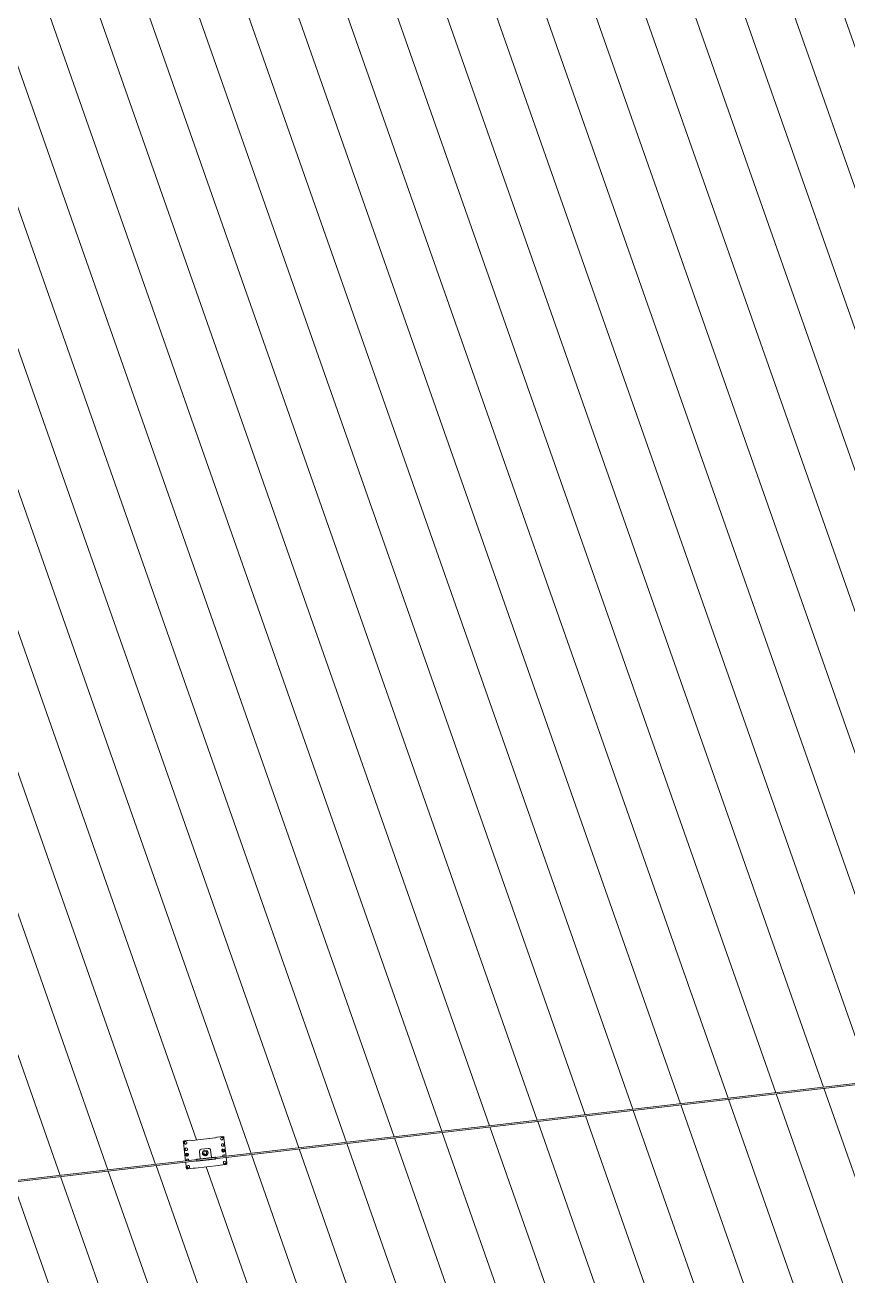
# Model space of a CAD drawing. Header units: millimetres. Extents: x -2479188 to -2300024, y 3874558 to 4053369.
# Drawn here: x -2374610 to -2368759, y 3972516 to 3981412 of the extents above; entities that cross this region are included whole.
import ezdxf

# ---------------------------------------------------------------- set-up
doc = ezdxf.new("R2010")
doc.units = ezdxf.units.MM
doc.layers.add('A-ROOF-PATT', color=132, linetype='Continuous', lineweight=5)
doc.layers.add('Q-SPCQ', color=91, linetype='Continuous', lineweight=5)

# ---------------------------------------------------------------- blocks, each defined once
blk = doc.blocks.new('Static Line_Sayfa_Metal Deck_Pan Mount - Up to 15 _ pitch - Max 2 Users-1848369-GA - Part A 6m')
at = {"layer": 'Q-SPCQ'}
for p, q in [((-2343541, 3976795.1), (-2379056, 3972687.5)), ((-2379055.1, 3972679.6), (-2343541, 3976787)), ((-2373422.4, 3973479.9), (-2373257.7, 3973498.9)), ((-2373259.3, 3973498.8), (-2373420.9, 3973480.1)), ((-2373246.8, 3973502.8), (-2373258.3, 3973499)), ((-2373256.8, 3973499.1), (-2373245.2, 3973502.9)), ((-2373197, 3973508.8), (-2373246.7, 3973503)), ((-2373246.6, 3973502.9), (-2373196.9, 3973508.6)), ((-2373206.9, 3973507.5), (-2373245.8, 3973503)), ((-2373244.3, 3973503), (-2373206.8, 3973507.4)), ((-2373196.9, 3973508.6), (-2373197, 3973508.8)), ((-2373195.8, 3973498.6), (-2373196.9, 3973508.6)), ((-2373196.3, 3973500.8), (-2373196.3, 3973500.9)), ((-2373180.5, 3973366.4), (-2373195.8, 3973498.6)), ((-2373435.4, 3973481.2), (-2373485, 3973475.4)), ((-2373485, 3973475.3), (-2373435.3, 3973481)), ((-2373483.8, 3973465.3), (-2373485, 3973475.3)), ((-2373468.6, 3973333.1), (-2373483.8, 3973465.3)), ((-2373476.9, 3973459.8), (-2373476.9, 3973459.7)), ((-2373436.1, 3973481), (-2373475.1, 3973476.4)), ((-2373475, 3973476.3), (-2373437.6, 3973480.7)), ((-2373471.7, 3973414.4), (-2373471.7, 3973414.3)), ((-2373459.9, 3973465.7), (-2373459.9, 3973465.8)), ((-2373454.7, 3973420.3), (-2373454.7, 3973420.4)), ((-2373436.6, 3973480.7), (-2373423.4, 3973479.8)), ((-2373435.3, 3973481), (-2373435.4, 3973481.2)), ((-2373421.9, 3973480.1), (-2373435.1, 3973481)), ((-2373307.2, 3973422.8), (-2373356.9, 3973417.1)), ((-2373307.2, 3973422.7), (-2373356.9, 3973416.9)), ((-2373291.3, 3973412.8), (-2373291.4, 3973412.9)), ((-2373290.6, 3973409.5), (-2373284.9, 3973360.4)), ((-2373218.7, 3973489.7), (-2373218.6, 3973489.6)), ((-2373213.4, 3973444.3), (-2373213.4, 3973444.2)), ((-2373201.1, 3973413.4), (-2373205.5, 3973410)), ((-2373205.5, 3973410), (-2373204.9, 3973404.4)), ((-2373201, 3973413.1), (-2373205.4, 3973409.7)), ((-2373205.4, 3973409.7), (-2373204.8, 3973404.1)), ((-2373201.7, 3973495.6), (-2373201.7, 3973495.6)), ((-2373195.9, 3973411.1), (-2373201, 3973413.4)), ((-2373201, 3973413.1), (-2373201, 3973413.4)), ((-2373195.8, 3973410.8), (-2373201, 3973413.1)), ((-2373196.4, 3973450.2), (-2373196.5, 3973450.2)), ((-2373195.2, 3973405.2), (-2373195.8, 3973410.8)), ((-2373463.3, 3973286.7), (-2373467.8, 3973326.2)), ((-2373463.8, 3973380.1), (-2373459.3, 3973383.5)), ((-2373463.1, 3973374.5), (-2373463.8, 3973380.1)), ((-2373459.2, 3973383.3), (-2373463.7, 3973379.8)), ((-2373463.7, 3973379.8), (-2373463.1, 3973374.2)), ((-2373463.1, 3973374.2), (-2373457.9, 3973372)), ((-2373462.6, 3973335), (-2373462.5, 3973335)), ((-2373462.5, 3973335), (-2373462.4, 3973334.6)), ((-2373459.2, 3973383.3), (-2373459.3, 3973383.5)), ((-2373459.3, 3973383.5), (-2373454.2, 3973381.2)), ((-2373454.1, 3973380.9), (-2373459.2, 3973383.3)), ((-2373457.9, 3973372), (-2373453.4, 3973375.4)), ((-2373453.4, 3973375.4), (-2373454.1, 3973380.9)), ((-2373445.6, 3973340.9), (-2373445.6, 3973341)), ((-2373388.7, 3973345.3), (-2373392.9, 3973343.8)), ((-2373391.7, 3973333.4), (-2373387.3, 3973332.9)), ((-2373386.4, 3973345.8), (-2373388.7, 3973345.3)), ((-2373385, 3973332.9), (-2373387.3, 3973332.9)), ((-2373260.5, 3973360.3), (-2373386.4, 3973345.8)), ((-2373385, 3973332.9), (-2373259, 3973347.4)), ((-2373364.4, 3973351.2), (-2373370, 3973400.3)), ((-2373347.3, 3973383.4), (-2373347.3, 3973383.3)), ((-2373339.6, 3973386), (-2373339.5, 3973385.6)), ((-2373337.5, 3973386.2), (-2373337.5, 3973386.1)), ((-2373319.2, 3973392.6), (-2373319.2, 3973392.6)), ((-2373317.3, 3973393.4), (-2373317.5, 3973393.8)), ((-2373309.8, 3973396.5), (-2373309.8, 3973396.6)), ((-2373260.5, 3973360.3), (-2373258.2, 3973360.3)), ((-2373259, 3973347.4), (-2373256.7, 3973348)), ((-2373253.8, 3973359.8), (-2373258.2, 3973360.3)), ((-2373256.7, 3973348), (-2373252.6, 3973349.5)), ((-2373204.8, 3973404.1), (-2373199.7, 3973401.9)), ((-2373204.3, 3973364.9), (-2373204.3, 3973364.8)), ((-2373204.3, 3973364.8), (-2373204.2, 3973364.5)), ((-2373199.7, 3973401.9), (-2373195.2, 3973405.2)), ((-2373187.3, 3973370.8), (-2373187.3, 3973370.9)), ((-2373182.1, 3973325.4), (-2373182.1, 3973325.5)), ((-2373175.2, 3973320), (-2373179.8, 3973359.6)), ((-2373174.1, 3973310.2), (-2373175.2, 3973320)), ((-2373462.2, 3973276.9), (-2373463.3, 3973286.7)), ((-2373462.8, 3973284.6), (-2373462.8, 3973284.5)), ((-2373453, 3973277.9), (-2373462.2, 3973276.9)), ((-2373457.3, 3973289.7), (-2373457.3, 3973289.6)), ((-2373414.8, 3973282.2), (-2373452.2, 3973277.9)), ((-2373440.3, 3973295.6), (-2373440.4, 3973295.6)), ((-2373400.5, 3973281.4), (-2373413.8, 3973282.3)), ((-2373234.9, 3973300.5), (-2373399.6, 3973281.4)), ((-2373222.4, 3973304.5), (-2373233.9, 3973300.6)), ((-2373184, 3973308.9), (-2373221.4, 3973304.6)), ((-2373199.1, 3973319.5), (-2373199.1, 3973319.5)), ((-2373174.1, 3973310.2), (-2373183.2, 3973309.1))]:
    blk.add_line(p, q, dxfattribs=at)
at = {"layer": 'Q-SPCQ', "flags": 128}
for points in [[(-2373476.9, 3973459.7), (-2373476.8, 3973459.4), (-2373476.6, 3973459.1), (-2373476.5, 3973458.7), (-2373476.3, 3973458.4), (-2373476.1, 3973458.1), (-2373475.9, 3973457.8), (-2373475.7, 3973457.5), (-2373475.5, 3973457.2), (-2373475.3, 3973456.9), (-2373475.1, 3973456.7), (-2373474.8, 3973456.4), (-2373474.6, 3973456.1), (-2373474.3, 3973455.9), (-2373474, 3973455.7), (-2373473.7, 3973455.5), (-2373473.4, 3973455.2), (-2373473.1, 3973455), (-2373472.8, 3973454.9), (-2373472.5, 3973454.7), (-2373472.2, 3973454.5), (-2373471.9, 3973454.4), (-2373471.5, 3973454.3), (-2373471.2, 3973454.1), (-2373470.8, 3973454), (-2373470.5, 3973454), (-2373470.1, 3973453.9), (-2373469.8, 3973453.8), (-2373469.4, 3973453.8), (-2373469.1, 3973453.7), (-2373468.7, 3973453.7), (-2373468.3, 3973453.7), (-2373468, 3973453.7), (-2373467.6, 3973453.7), (-2373467.4, 3973453.8)], [(-2373471.7, 3973414.3), (-2373471.6, 3973414), (-2373471.4, 3973413.7), (-2373471.3, 3973413.3), (-2373471.1, 3973413), (-2373470.9, 3973412.7), (-2373470.7, 3973412.4), (-2373470.5, 3973412.1), (-2373470.3, 3973411.8), (-2373470.1, 3973411.5), (-2373469.8, 3973411.3), (-2373469.6, 3973411), (-2373469.3, 3973410.8), (-2373469.1, 3973410.5), (-2373468.8, 3973410.3), (-2373468.5, 3973410.1), (-2373468.2, 3973409.9), (-2373467.9, 3973409.7), (-2373467.6, 3973409.5), (-2373467.3, 3973409.3), (-2373467, 3973409.2), (-2373466.6, 3973409), (-2373466.3, 3973408.9), (-2373466, 3973408.8), (-2373465.6, 3973408.7), (-2373465.3, 3973408.6), (-2373464.9, 3973408.5), (-2373464.6, 3973408.4), (-2373464.2, 3973408.4), (-2373463.8, 3973408.4), (-2373463.5, 3973408.3), (-2373463.1, 3973408.3), (-2373462.8, 3973408.3), (-2373462.4, 3973408.4), (-2373462.2, 3973408.4)], [(-2373467.4, 3973453.8), (-2373467, 3973453.8), (-2373466.7, 3973453.9), (-2373466.3, 3973454), (-2373466, 3973454.1), (-2373465.6, 3973454.2), (-2373465.3, 3973454.3), (-2373465, 3973454.4), (-2373464.6, 3973454.5), (-2373464.3, 3973454.7), (-2373464, 3973454.9), (-2373463.7, 3973455.1), (-2373463.4, 3973455.3), (-2373463.1, 3973455.5), (-2373462.8, 3973455.7), (-2373462.5, 3973455.9), (-2373462.2, 3973456.2), (-2373462, 3973456.4), (-2373461.7, 3973456.7), (-2373461.5, 3973456.9), (-2373461.3, 3973457.2), (-2373461.1, 3973457.5), (-2373460.9, 3973457.8), (-2373460.7, 3973458.1), (-2373460.5, 3973458.4), (-2373460.3, 3973458.7), (-2373460.2, 3973459.1), (-2373460, 3973459.4), (-2373459.9, 3973459.7), (-2373459.8, 3973460.1), (-2373459.7, 3973460.4), (-2373459.6, 3973460.8), (-2373459.6, 3973461.1), (-2373459.5, 3973461.5), (-2373459.5, 3973461.8), (-2373459.4, 3973462.2), (-2373459.4, 3973462.6), (-2373459.4, 3973462.9), (-2373459.4, 3973463.3), (-2373459.5, 3973463.6), (-2373459.5, 3973464), (-2373459.6, 3973464.4), (-2373459.6, 3973464.7), (-2373459.7, 3973465.1), (-2373459.8, 3973465.4), (-2373459.9, 3973465.7)], [(-2373462.2, 3973408.4), (-2373461.8, 3973408.4), (-2373461.4, 3973408.5), (-2373461.1, 3973408.6), (-2373460.7, 3973408.7), (-2373460.4, 3973408.8), (-2373460.1, 3973408.9), (-2373459.7, 3973409), (-2373459.4, 3973409.2), (-2373459.1, 3973409.3), (-2373458.8, 3973409.5), (-2373458.5, 3973409.7), (-2373458.1, 3973409.9), (-2373457.9, 3973410.1), (-2373457.6, 3973410.3), (-2373457.3, 3973410.5), (-2373457, 3973410.8), (-2373456.8, 3973411), (-2373456.5, 3973411.3), (-2373456.3, 3973411.6), (-2373456.1, 3973411.8), (-2373455.8, 3973412.1), (-2373455.6, 3973412.4), (-2373455.5, 3973412.7), (-2373455.3, 3973413), (-2373455.1, 3973413.4), (-2373455, 3973413.7), (-2373454.8, 3973414), (-2373454.7, 3973414.4), (-2373454.6, 3973414.7), (-2373454.5, 3973415), (-2373454.4, 3973415.4), (-2373454.3, 3973415.8), (-2373454.3, 3973416.1), (-2373454.2, 3973416.5), (-2373454.2, 3973416.8), (-2373454.2, 3973417.2), (-2373454.2, 3973417.5), (-2373454.2, 3973417.9), (-2373454.2, 3973418.3), (-2373454.3, 3973418.6), (-2373454.3, 3973419), (-2373454.4, 3973419.3), (-2373454.5, 3973419.7), (-2373454.6, 3973420), (-2373454.7, 3973420.3)], [(-2373218.6, 3973489.6), (-2373218.5, 3973489.3), (-2373218.4, 3973488.9), (-2373218.2, 3973488.6), (-2373218.1, 3973488.3), (-2373217.9, 3973488), (-2373217.7, 3973487.7), (-2373217.5, 3973487.4), (-2373217.3, 3973487.1), (-2373217, 3973486.8), (-2373216.8, 3973486.5), (-2373216.6, 3973486.3), (-2373216.3, 3973486), (-2373216, 3973485.8), (-2373215.8, 3973485.5), (-2373215.5, 3973485.3), (-2373215.2, 3973485.1), (-2373214.9, 3973484.9), (-2373214.6, 3973484.7), (-2373214.2, 3973484.6), (-2373213.9, 3973484.4), (-2373213.6, 3973484.3), (-2373213.3, 3973484.1), (-2373212.9, 3973484), (-2373212.6, 3973483.9), (-2373212.2, 3973483.8), (-2373211.9, 3973483.7), (-2373211.5, 3973483.7), (-2373211.2, 3973483.6), (-2373210.8, 3973483.6), (-2373210.4, 3973483.6), (-2373210.1, 3973483.6), (-2373209.7, 3973483.6), (-2373209.4, 3973483.6), (-2373209.1, 3973483.6)], [(-2373213.4, 3973444.2), (-2373213.3, 3973443.9), (-2373213.2, 3973443.5), (-2373213, 3973443.2), (-2373212.8, 3973442.9), (-2373212.7, 3973442.6), (-2373212.5, 3973442.3), (-2373212.3, 3973442), (-2373212, 3973441.7), (-2373211.8, 3973441.4), (-2373211.6, 3973441.1), (-2373211.3, 3973440.9), (-2373211.1, 3973440.6), (-2373210.8, 3973440.4), (-2373210.5, 3973440.2), (-2373210.2, 3973439.9), (-2373210, 3973439.7), (-2373209.7, 3973439.5), (-2373209.3, 3973439.4), (-2373209, 3973439.2), (-2373208.7, 3973439), (-2373208.4, 3973438.9), (-2373208, 3973438.8), (-2373207.7, 3973438.6), (-2373207.4, 3973438.5), (-2373207, 3973438.4), (-2373206.7, 3973438.4), (-2373206.3, 3973438.3), (-2373205.9, 3973438.3), (-2373205.6, 3973438.2), (-2373205.2, 3973438.2), (-2373204.9, 3973438.2), (-2373204.5, 3973438.2), (-2373204.1, 3973438.2), (-2373203.9, 3973438.3)], [(-2373209.1, 3973483.6), (-2373208.8, 3973483.7), (-2373208.4, 3973483.8), (-2373208.1, 3973483.8), (-2373207.7, 3973483.9), (-2373207.4, 3973484), (-2373207, 3973484.1), (-2373206.7, 3973484.3), (-2373206.4, 3973484.4), (-2373206, 3973484.6), (-2373205.7, 3973484.7), (-2373205.4, 3973484.9), (-2373205.1, 3973485.1), (-2373204.8, 3973485.3), (-2373204.5, 3973485.6), (-2373204.3, 3973485.8), (-2373204, 3973486), (-2373203.7, 3973486.3), (-2373203.5, 3973486.5), (-2373203.2, 3973486.8), (-2373203, 3973487.1), (-2373202.8, 3973487.4), (-2373202.6, 3973487.7), (-2373202.4, 3973488), (-2373202.2, 3973488.3), (-2373202.1, 3973488.6), (-2373201.9, 3973488.9), (-2373201.8, 3973489.3), (-2373201.7, 3973489.6), (-2373201.5, 3973490), (-2373201.4, 3973490.3), (-2373201.4, 3973490.6), (-2373201.3, 3973491), (-2373201.2, 3973491.4), (-2373201.2, 3973491.7), (-2373201.2, 3973492.1), (-2373201.2, 3973492.4), (-2373201.2, 3973492.8), (-2373201.2, 3973493.2), (-2373201.2, 3973493.5), (-2373201.2, 3973493.9), (-2373201.3, 3973494.2), (-2373201.4, 3973494.6), (-2373201.5, 3973494.9), (-2373201.6, 3973495.3), (-2373201.7, 3973495.6)], [(-2373203.9, 3973438.3), (-2373203.5, 3973438.3), (-2373203.2, 3973438.4), (-2373202.8, 3973438.4), (-2373202.5, 3973438.5), (-2373202.1, 3973438.6), (-2373201.8, 3973438.8), (-2373201.5, 3973438.9), (-2373201.1, 3973439), (-2373200.8, 3973439.2), (-2373200.5, 3973439.4), (-2373200.2, 3973439.6), (-2373199.9, 3973439.7), (-2373199.6, 3973440), (-2373199.3, 3973440.2), (-2373199, 3973440.4), (-2373198.8, 3973440.6), (-2373198.5, 3973440.9), (-2373198.3, 3973441.2), (-2373198, 3973441.4), (-2373197.8, 3973441.7), (-2373197.6, 3973442), (-2373197.4, 3973442.3), (-2373197.2, 3973442.6), (-2373197, 3973442.9), (-2373196.8, 3973443.2), (-2373196.7, 3973443.6), (-2373196.6, 3973443.9), (-2373196.4, 3973444.2), (-2373196.3, 3973444.6), (-2373196.2, 3973444.9), (-2373196.1, 3973445.3), (-2373196.1, 3973445.6), (-2373196, 3973446), (-2373196, 3973446.3), (-2373195.9, 3973446.7), (-2373195.9, 3973447.1), (-2373195.9, 3973447.4), (-2373195.9, 3973447.8), (-2373196, 3973448.1), (-2373196, 3973448.5), (-2373196.1, 3973448.8), (-2373196.2, 3973449.2), (-2373196.2, 3973449.5), (-2373196.3, 3973449.9), (-2373196.4, 3973450.2)], [(-2373445.2, 3973336.4), (-2373445.1, 3973336.7), (-2373445.1, 3973337.1), (-2373445.1, 3973337.5), (-2373445.1, 3973337.8), (-2373445.1, 3973338.2), (-2373445.1, 3973338.5), (-2373445.1, 3973338.9), (-2373445.1, 3973339.2), (-2373445.2, 3973339.6), (-2373445.3, 3973340), (-2373445.4, 3973340.3), (-2373445.5, 3973340.6), (-2373445.6, 3973340.9)], [(-2373339.5, 3973385.6), (-2373339.3, 3973385.2), (-2373339.2, 3973384.7), (-2373339, 3973384.3), (-2373338.7, 3973383.9), (-2373338.5, 3973383.5), (-2373338.3, 3973383.1), (-2373338, 3973382.7), (-2373337.7, 3973382.3), (-2373337.4, 3973382), (-2373337.1, 3973381.6), (-2373336.8, 3973381.3), (-2373336.4, 3973380.9), (-2373336.1, 3973380.6), (-2373335.7, 3973380.3), (-2373335.4, 3973380), (-2373335, 3973379.8), (-2373334.6, 3973379.5), (-2373334.2, 3973379.3), (-2373333.8, 3973379.1), (-2373333.3, 3973378.9), (-2373332.9, 3973378.7), (-2373332.5, 3973378.5), (-2373332, 3973378.3), (-2373331.6, 3973378.2), (-2373331.1, 3973378.1), (-2373330.7, 3973378), (-2373330.2, 3973377.9), (-2373329.7, 3973377.8), (-2373329.3, 3973377.8), (-2373328.8, 3973377.8), (-2373328.3, 3973377.8), (-2373327.9, 3973377.8), (-2373327.4, 3973377.8), (-2373327.1, 3973377.8)], [(-2373337.5, 3973386.1), (-2373337.4, 3973385.8), (-2373337.2, 3973385.4), (-2373337.1, 3973385.1), (-2373336.9, 3973384.7), (-2373336.7, 3973384.4), (-2373336.5, 3973384), (-2373336.3, 3973383.7), (-2373336, 3973383.4), (-2373335.8, 3973383.1), (-2373335.5, 3973382.8), (-2373335.3, 3973382.5), (-2373335, 3973382.3), (-2373334.7, 3973382), (-2373334.4, 3973381.8), (-2373334.1, 3973381.5), (-2373333.8, 3973381.3), (-2373333.4, 3973381.1), (-2373333.1, 3973380.9), (-2373332.8, 3973380.7), (-2373332.4, 3973380.5), (-2373332.1, 3973380.4), (-2373331.7, 3973380.2), (-2373331.3, 3973380.1), (-2373331, 3973380), (-2373330.6, 3973379.9), (-2373330.2, 3973379.8), (-2373329.8, 3973379.8), (-2373329.4, 3973379.7), (-2373329.1, 3973379.7), (-2373328.7, 3973379.7), (-2373328.3, 3973379.6), (-2373327.9, 3973379.7), (-2373327.5, 3973379.7), (-2373327.2, 3973379.7)], [(-2373327.2, 3973379.7), (-2373326.9, 3973379.8), (-2373326.5, 3973379.8), (-2373326.1, 3973379.9), (-2373325.7, 3973380), (-2373325.4, 3973380.1), (-2373325, 3973380.3), (-2373324.6, 3973380.4), (-2373324.3, 3973380.5), (-2373323.9, 3973380.7), (-2373323.6, 3973380.9), (-2373323.3, 3973381.1), (-2373322.9, 3973381.3), (-2373322.6, 3973381.5), (-2373322.3, 3973381.8), (-2373322, 3973382), (-2373321.7, 3973382.3), (-2373321.4, 3973382.5), (-2373321.2, 3973382.8), (-2373320.9, 3973383.1), (-2373320.7, 3973383.4), (-2373320.4, 3973383.7), (-2373320.2, 3973384.1), (-2373320, 3973384.4), (-2373319.8, 3973384.7), (-2373319.7, 3973385.1), (-2373319.5, 3973385.4), (-2373319.3, 3973385.8), (-2373319.2, 3973386.1), (-2373319.1, 3973386.5), (-2373319, 3973386.9), (-2373318.9, 3973387.3), (-2373318.8, 3973387.6), (-2373318.7, 3973388), (-2373318.7, 3973388.4), (-2373318.7, 3973388.8), (-2373318.7, 3973389.2), (-2373318.7, 3973389.6), (-2373318.7, 3973390), (-2373318.7, 3973390.4), (-2373318.8, 3973390.7), (-2373318.8, 3973391.1), (-2373318.9, 3973391.5), (-2373319, 3973391.9), (-2373319.1, 3973392.3), (-2373319.2, 3973392.6)], [(-2373327.1, 3973377.8), (-2373326.6, 3973377.9), (-2373326.1, 3973378), (-2373325.7, 3973378.1), (-2373325.2, 3973378.2), (-2373324.8, 3973378.3), (-2373324.3, 3973378.5), (-2373323.9, 3973378.7), (-2373323.5, 3973378.9), (-2373323, 3973379.1), (-2373322.6, 3973379.3), (-2373322.2, 3973379.5), (-2373321.8, 3973379.8), (-2373321.5, 3973380.1), (-2373321.1, 3973380.3), (-2373320.7, 3973380.6), (-2373320.4, 3973381), (-2373320, 3973381.3), (-2373319.7, 3973381.6), (-2373319.4, 3973382), (-2373319.1, 3973382.4), (-2373318.8, 3973382.7), (-2373318.6, 3973383.1), (-2373318.3, 3973383.5), (-2373318.1, 3973383.9), (-2373317.9, 3973384.3), (-2373317.7, 3973384.8), (-2373317.5, 3973385.2), (-2373317.3, 3973385.6), (-2373317.2, 3973386.1), (-2373317, 3973386.5), (-2373316.9, 3973387), (-2373316.8, 3973387.5), (-2373316.8, 3973387.9), (-2373316.7, 3973388.4), (-2373316.7, 3973388.9), (-2373316.7, 3973389.3), (-2373316.7, 3973389.8), (-2373316.7, 3973390.3), (-2373316.7, 3973390.7), (-2373316.8, 3973391.2), (-2373316.9, 3973391.7), (-2373317, 3973392.1), (-2373317.1, 3973392.6), (-2373317.2, 3973393), (-2373317.3, 3973393.4)], [(-2373189.5, 3973313.5), (-2373189.2, 3973313.6), (-2373188.8, 3973313.6), (-2373188.5, 3973313.7), (-2373188.1, 3973313.8), (-2373187.8, 3973313.9), (-2373187.4, 3973314), (-2373187.1, 3973314.1), (-2373186.8, 3973314.3), (-2373186.5, 3973314.4), (-2373186.1, 3973314.6), (-2373185.8, 3973314.8), (-2373185.5, 3973315), (-2373185.2, 3973315.2), (-2373185, 3973315.4), (-2373184.7, 3973315.7), (-2373184.4, 3973315.9), (-2373184.2, 3973316.1), (-2373183.9, 3973316.4), (-2373183.7, 3973316.7), (-2373183.4, 3973317), (-2373183.2, 3973317.2), (-2373183, 3973317.5), (-2373182.8, 3973317.8), (-2373182.7, 3973318.2), (-2373182.5, 3973318.5), (-2373182.3, 3973318.8), (-2373182.2, 3973319.1), (-2373182.1, 3973319.5), (-2373182, 3973319.8), (-2373181.9, 3973320.2), (-2373181.8, 3973320.5), (-2373181.7, 3973320.9), (-2373181.7, 3973321.2), (-2373181.6, 3973321.6), (-2373181.6, 3973321.9), (-2373181.6, 3973322.3), (-2373181.6, 3973322.7), (-2373181.6, 3973323), (-2373181.6, 3973323.4), (-2373181.7, 3973323.7), (-2373181.7, 3973324.1), (-2373181.8, 3973324.4), (-2373181.9, 3973324.8), (-2373182, 3973325.1), (-2373182.1, 3973325.4)], [(-2373186.9, 3973366.2), (-2373186.9, 3973366.6), (-2373186.8, 3973367), (-2373186.8, 3973367.3), (-2373186.8, 3973367.7), (-2373186.8, 3973368), (-2373186.8, 3973368.4), (-2373186.8, 3973368.8), (-2373186.9, 3973369.1), (-2373186.9, 3973369.5), (-2373187, 3973369.8), (-2373187.1, 3973370.2), (-2373187.2, 3973370.5), (-2373187.3, 3973370.8)], [(-2373457.3, 3973289.6), (-2373457.2, 3973289.3), (-2373457.1, 3973288.9), (-2373456.9, 3973288.6), (-2373456.7, 3973288.3), (-2373456.6, 3973288), (-2373456.4, 3973287.7), (-2373456.2, 3973287.4), (-2373456, 3973287.1), (-2373455.7, 3973286.8), (-2373455.5, 3973286.5), (-2373455.2, 3973286.3), (-2373455, 3973286), (-2373454.7, 3973285.8), (-2373454.4, 3973285.5), (-2373454.2, 3973285.3), (-2373453.9, 3973285.1), (-2373453.6, 3973284.9), (-2373453.2, 3973284.7), (-2373452.9, 3973284.6), (-2373452.6, 3973284.4), (-2373452.3, 3973284.3), (-2373451.9, 3973284.1), (-2373451.6, 3973284), (-2373451.3, 3973283.9), (-2373450.9, 3973283.8), (-2373450.6, 3973283.7), (-2373450.2, 3973283.7), (-2373449.8, 3973283.6), (-2373449.5, 3973283.6), (-2373449.1, 3973283.6), (-2373448.8, 3973283.6), (-2373448.4, 3973283.6), (-2373448.1, 3973283.6), (-2373447.8, 3973283.6)], [(-2373447.8, 3973283.6), (-2373447.4, 3973283.7), (-2373447.1, 3973283.7), (-2373446.7, 3973283.8), (-2373446.4, 3973283.9), (-2373446.1, 3973284), (-2373445.7, 3973284.1), (-2373445.4, 3973284.3), (-2373445, 3973284.4), (-2373444.7, 3973284.6), (-2373444.4, 3973284.7), (-2373444.1, 3973284.9), (-2373443.8, 3973285.1), (-2373443.5, 3973285.3), (-2373443.2, 3973285.6), (-2373442.9, 3973285.8), (-2373442.7, 3973286), (-2373442.4, 3973286.3), (-2373442.2, 3973286.5), (-2373441.9, 3973286.8), (-2373441.7, 3973287.1), (-2373441.5, 3973287.4), (-2373441.3, 3973287.7), (-2373441.1, 3973288), (-2373440.9, 3973288.3), (-2373440.8, 3973288.6), (-2373440.6, 3973288.9), (-2373440.5, 3973289.3), (-2373440.3, 3973289.6), (-2373440.2, 3973289.9), (-2373440.1, 3973290.3), (-2373440, 3973290.6), (-2373440, 3973291), (-2373439.9, 3973291.4), (-2373439.9, 3973291.7), (-2373439.9, 3973292.1), (-2373439.8, 3973292.4), (-2373439.8, 3973292.8), (-2373439.9, 3973293.1)], [(-2373439.9, 3973293.2), (-2373439.9, 3973293.5), (-2373439.9, 3973293.9), (-2373440, 3973294.2), (-2373440.1, 3973294.6), (-2373440.1, 3973294.9), (-2373440.2, 3973295.3), (-2373440.3, 3973295.6)], [(-2373199.1, 3973319.5), (-2373198.9, 3973319.1), (-2373198.8, 3973318.8), (-2373198.6, 3973318.5), (-2373198.5, 3973318.1), (-2373198.3, 3973317.8), (-2373198.1, 3973317.5), (-2373197.9, 3973317.2), (-2373197.7, 3973316.9), (-2373197.5, 3973316.7), (-2373197.2, 3973316.4), (-2373197, 3973316.1), (-2373196.7, 3973315.9), (-2373196.5, 3973315.6), (-2373196.2, 3973315.4), (-2373195.9, 3973315.2), (-2373195.6, 3973315), (-2373195.3, 3973314.8), (-2373195, 3973314.6), (-2373194.7, 3973314.4), (-2373194.3, 3973314.3), (-2373194, 3973314.1), (-2373193.7, 3973314), (-2373193.3, 3973313.9), (-2373193, 3973313.8), (-2373192.6, 3973313.7), (-2373192.3, 3973313.6), (-2373191.9, 3973313.6), (-2373191.6, 3973313.5), (-2373191.2, 3973313.5), (-2373190.9, 3973313.5), (-2373190.5, 3973313.4), (-2373190.2, 3973313.5), (-2373189.8, 3973313.5), (-2373189.5, 3973313.5)]]:
    blk.add_lwpolyline(points, dxfattribs=at)
at = {"layer": 'Q-SPCQ'}
for centre, major_axis, ratio, start_param, end_param in [((-2373259.3, 3973498.9), (0.993, 0.114), 0.051038, 4.723987, 6.042624), ((-2373257.7, 3973499), (0.993, 0.114), 0.051038, 4.723987, 6.042624), ((-2373245.8, 3973502.9), (0.993, 0.114), 0.051038, 1.582394, 1.802167), ((-2373244.2, 3973503), (0.993, 0.114), 0.051038, 1.582394, 2.901031), ((-2373210.2, 3973492.6), (8.49, 2.98), 0.99863, 1.347635, 3.44203), ((-2373210.2, 3973492.6), (8.49, 2.98), 0.99863, 5.536425, 7.63082), ((-2373205.7, 3973497.5), (9.43, 3.32), 0.99863, 0.038638, 1.347635), ((-2373205.7, 3973497.4), (9.43, 3.32), 0.99863, 6.060024, 7.63082), ((-2373473.9, 3973466.5), (9.43, 3.32), 0.99863, 1.347635, 2.918431), ((-2373473.9, 3973466.4), (9.43, 3.32), 0.99863, 1.347635, 2.918431), ((-2373468.4, 3973462.8), (8.49, 2.98), 0.99863, 1.347635, 3.141593), ((-2373468.4, 3973462.8), (8.49, 2.98), 0.99863, 3.502719, 4.489228), ((-2373463.2, 3973417.4), (8.49, 2.98), 0.99863, 1.347635, 3.141593), ((-2373463.2, 3973417.4), (8.49, 2.98), 0.99863, 3.502719, 4.489228), ((-2373468.4, 3973462.8), (8.49, 2.98), 0.99863, 0.300437, 1.347635), ((-2373468.4, 3973462.8), (8.49, 2.98), 0.99863, 4.489228, 5.408181), ((-2373463.2, 3973417.4), (8.49, 2.98), 0.99863, 0.300437, 1.347635), ((-2373463.2, 3973417.4), (8.49, 2.98), 0.99863, 4.489228, 5.408181), ((-2373468.4, 3973462.8), (8.49, 2.98), 0.99863, 5.536425, 6.283185), ((-2373463.2, 3973417.4), (8.49, 2.98), 0.99863, 5.536425, 6.283185), ((-2373437.6, 3973480.6), (0.993, 0.114), 0.051038, 0.263757, 1.582394), ((-2373436.1, 3973480.9), (0.993, 0.114), 0.051038, 0.263758, 1.582394), ((-2373422.4, 3973479.9), (0.993, 0.114), 0.051038, 3.40535, 4.723987), ((-2373420.9, 3973480.2), (0.993, 0.114), 0.051038, 3.40535, 4.723987), ((-2373355.2, 3973402.2), (14.2, 5), 0.99863, 1.347635, 2.918431), ((-2373355.1, 3973402), (14.2, 5), 0.99863, 1.347635, 2.918431), ((-2373328.6, 3973390), (18.8, 6.6), 0.99863, 1.347635, 3.70383), ((-2373328.5, 3973389.9), (18.8, 6.6), 0.99863, 1.347635, 4.489228), ((-2373328.6, 3973390), (18.8, 6.6), 0.99863, 6.060024, 7.63082), ((-2373328.5, 3973389.9), (18.8, 6.6), 0.99863, 4.489228, 7.63082), ((-2373305.5, 3973407.9), (14.2, 5), 0.99863, 0.038638, 1.347635), ((-2373305.5, 3973407.8), (14.2, 5), 0.99863, 6.060024, 7.63082), ((-2373305.5, 3973407.9), (14.2, 5), 0.99863, 6.060024, 6.283185), ((-2373210.2, 3973492.6), (8.49, 2.98), 0.99863, 3.541054, 4.489228), ((-2373205, 3973447.3), (8.49, 2.98), 0.99863, 1.347635, 3.44203), ((-2373200.4, 3973407.6), (10.4, 3.6), 0.99863, 1.347635, 4.489228), ((-2373205, 3973447.3), (8.49, 2.98), 0.99863, 3.541054, 4.489228), ((-2373210.2, 3973492.6), (8.49, 2.98), 0.99863, 4.489228, 5.459951), ((-2373205, 3973447.3), (8.49, 2.98), 0.99863, 5.536425, 7.63082), ((-2373205, 3973447.3), (8.49, 2.98), 0.99863, 4.489228, 5.408181), ((-2373200.4, 3973407.6), (10.4, 3.6), 0.99863, 4.489228, 7.63082), ((-2373458.6, 3973377.7), (10.4, 3.6), 0.99863, 1.347635, 4.489228), ((-2373454.1, 3973338), (8.49, 2.98), 0.99863, 1.347635, 3.141593), ((-2373458.6, 3973377.7), (10.4, 3.6), 0.99863, 4.489228, 7.63082), ((-2373454.1, 3973338), (8.49, 2.98), 0.99863, 5.678391, 7.63082), ((-2373392.3, 3973338.6), (-0.6, 5.18), 0.011583, 0.002734, 0.472535), ((-2373392.3, 3973338.6), (-0.6, 5.18), 0.011583, 4.661325, 6.283185), ((-2373392.3, 3973338.6), (-0.6, 5.18), 0.011583, 3.141593, 4.661325), ((-2373392.3, 3973338.6), (-0.6, 5.18), 0.011583, 2.56693, 3.138859), ((-2373364.3, 3973351), (-0.46, 3.97), 0.011583, 1.519733, 2.56693), ((-2373328.5, 3973389.9), (11.1, 3.9), 0.99863, 1.347635, 4.489228), ((-2373328.5, 3973389.9), (11.1, 3.9), 0.99863, 4.489228, 7.63082), ((-2373284.9, 3973360.2), (-0.46, 3.97), 0.011583, 1.519733, 2.56693), ((-2373253.2, 3973354.7), (-0.6, 5.18), 0.011583, 4.661325, 6.280452), ((-2373253.2, 3973354.7), (-0.6, 5.18), 0.011583, 0, 0.472535), ((-2373253.2, 3973354.7), (-0.6, 5.18), 0.011583, 3.144326, 4.661325), ((-2373253.2, 3973354.7), (-0.6, 5.18), 0.011583, 2.56693, 3.141593), ((-2373195.8, 3973367.9), (8.49, 2.98), 0.99863, 1.347635, 3.141593), ((-2373190.6, 3973322.5), (8.49, 2.98), 0.99863, 1.347635, 3.141593), ((-2373195.8, 3973367.9), (8.49, 2.98), 0.99863, 0.300437, 1.347635), ((-2373190.6, 3973322.5), (8.49, 2.98), 0.99863, 0.300437, 1.347635), ((-2373195.8, 3973367.9), (8.49, 2.98), 0.99863, 5.675452, 6.283185), ((-2373185.1, 3973318.9), (9.43, 3.32), 0.99863, 4.489228, 6.060024), ((-2373190.6, 3973322.5), (8.49, 2.98), 0.99863, 5.536425, 6.283185), ((-2373185.2, 3973319), (9.43, 3.32), 0.99863, 4.751027, 6.060024), ((-2373453.3, 3973287.8), (9.43, 3.32), 0.99863, 2.918431, 4.489228), ((-2373448.9, 3973292.6), (8.49, 2.98), 0.99863, 1.347635, 3.44203), ((-2373453.4, 3973287.9), (9.43, 3.32), 0.99863, 3.965629, 4.227428), ((-2373448.9, 3973292.6), (8.49, 2.98), 0.99863, 3.502719, 4.489228), ((-2373448.9, 3973292.6), (8.49, 2.98), 0.99863, 5.536425, 7.63082), ((-2373448.9, 3973292.6), (8.49, 2.98), 0.99863, 4.489228, 5.459951), ((-2373414.8, 3973282.2), (0.993, 0.114), 0.051038, 0.263758, 1.582394), ((-2373399.6, 3973281.5), (0.993, 0.114), 0.051038, 3.40535, 4.723987), ((-2373234.9, 3973300.5), (0.993, 0.114), 0.051038, 4.723987, 6.042624), ((-2373221.4, 3973304.6), (0.993, 0.114), 0.051038, 1.582394, 2.901031), ((-2373190.6, 3973322.5), (8.49, 2.98), 0.99863, 3.502719, 4.489228), ((-2373190.6, 3973322.5), (8.49, 2.98), 0.99863, 4.489228, 5.408181)]:
    blk.add_ellipse(centre, major_axis=major_axis, ratio=ratio, start_param=start_param, end_param=end_param, dxfattribs=at)
for points in [[(-2373204.9, 3973404.3), (-2373205, 3973405.3), (-2373205.2, 3973407.1), (-2373205.4, 3973409), (-2373205.5, 3973409.9)], [(-2373201, 3973413.4), (-2373200.2, 3973413), (-2373198.5, 3973412.2), (-2373196.8, 3973411.4), (-2373195.9, 3973411)], [(-2373463.8, 3973380), (-2373463.7, 3973379.1), (-2373463.4, 3973377.2), (-2373463.2, 3973375.4), (-2373463.1, 3973374.5)], [(-2373454.2, 3973381.2), (-2373455, 3973381.5), (-2373456.7, 3973382.3), (-2373458.4, 3973383.1), (-2373459.3, 3973383.5)]]:
    blk.add_open_spline(points, degree=3, dxfattribs=at)

msp = doc.modelspace()

# ---------------------------------------------------------------- hatches: boundary and pattern name
at = {"layer": 'A-ROOF-PATT'}
h = msp.add_hatch(dxfattribs=at)
h.set_pattern_fill('FP_1', color=256, style=0, pattern_type=2)
h.set_pattern_definition([(109.367, (-4018.33, 11431.97), (-314.1568, -110.428734), [])])
h.paths.add_polyline_path([(-2379210.5, 3972669.7), (-2379200.7, 3972672.3), (-2379210.5, 3972757), (-2379210.5, 3972672.3)])
h.paths.add_polyline_path([(-2395153, 3967433.9), (-2339817, 3967433.9), (-2339817, 3977217.7), (-2344520.5, 3976673.7), (-2344516, 3976624.7), (-2344563.3, 3976619.1), (-2344575, 3976616.9), (-2344575.7, 3976615.1), (-2344741.4, 3976596.7), (-2344741.4, 3976596), (-2344777.5, 3976594.3), (-2344803.1, 3976592.7), (-2344808.6, 3976640.4), (-2350252.4, 3976010.8), (-2350247.9, 3975961.7), (-2350295.1, 3975956.1), (-2350306.8, 3975954), (-2350307.6, 3975952.2), (-2350473.2, 3975933.8), (-2350473.2, 3975933), (-2350509.3, 3975931.4), (-2350535, 3975929.8), (-2350540.5, 3975977.5), (-2355984.2, 3975347.9), (-2355979.7, 3975298.8), (-2356026.9, 3975293.2), (-2356038.6, 3975291), (-2356039.4, 3975289.2), (-2356205, 3975270.8), (-2356206.1, 3975270.2), (-2356227.8, 3975270), (-2356266.8, 3975266.8), (-2356272.3, 3975314.6), (-2361716, 3974685), (-2361711.5, 3974635.9), (-2361758.8, 3974630.3), (-2361770.5, 3974628.1), (-2361771.2, 3974626.3), (-2361936.9, 3974607.9), (-2361936.9, 3974607.2), (-2361973, 3974605.6), (-2361998.6, 3974603.9), (-2362004.1, 3974651.7), (-2367447.9, 3974022), (-2367443.4, 3973973), (-2367490.6, 3973967.4), (-2367502.3, 3973965.2), (-2367503.1, 3973963.4), (-2367668.7, 3973945), (-2367668.7, 3973944.3), (-2367704.8, 3973942.6), (-2367730.5, 3973941), (-2367736, 3973988.7), (-2373179.7, 3973359.1), (-2373175.2, 3973310.1), (-2373222.4, 3973304.4), (-2373234.1, 3973302.3), (-2373234.9, 3973300.5), (-2373400.5, 3973282.1), (-2373400.5, 3973281.4), (-2373436.6, 3973279.7), (-2373462.3, 3973278.1), (-2373467.8, 3973325.8), (-2378911.5, 3972696.2), (-2378907, 3972647.1), (-2378954.3, 3972641.5), (-2378966, 3972639.4), (-2378966.7, 3972637.6), (-2379132.4, 3972619.1), (-2379133.4, 3972618.5), (-2379155.1, 3972618.3), (-2379194.1, 3972615.1), (-2379200, 3972662.9), (-2384512.7, 3972048.3), (-2384502.4, 3971953.6), (-2385050.7, 3971890.3), (-2385081.1, 3972155.2), (-2384532.8, 3972218.5), (-2384513.5, 3972057.3), (-2379210.5, 3972669.7), (-2379210.5, 3972757), (-2379215.7, 3972812.5), (-2379167.1, 3972817.7), (-2379155, 3972815.1), (-2379154.2, 3972816.9), (-2378988.6, 3972835.5), (-2378988.6, 3972836.1), (-2378966.7, 3972841.3), (-2378928.6, 3972844.4), (-2378912.5, 3972704.1), (-2373468.7, 3973333.7), (-2373483.8, 3973475.4), (-2373435.3, 3973480.7), (-2373423.2, 3973478), (-2373422.4, 3973479.9), (-2373256.8, 3973498.4), (-2373256.8, 3973499.1), (-2373234.9, 3973504.2), (-2373196.8, 3973507.4), (-2373180.6, 3973367.1), (-2367736.9, 3973996.7), (-2367752, 3974138.4), (-2367703.5, 3974143.6), (-2367691.3, 3974140.9), (-2367690.6, 3974142.8), (-2367524.9, 3974161.3), (-2367524.9, 3974162), (-2367503.1, 3974167.1), (-2367465, 3974170.3), (-2367448.8, 3974030), (-2362005, 3974659.6), (-2362020.2, 3974801.3), (-2361971.6, 3974806.5), (-2361959.5, 3974803.9), (-2361958.7, 3974805.7), (-2361793.1, 3974824.2), (-2361793.1, 3974824.9), (-2361771.2, 3974830.1), (-2361733.1, 3974833.2), (-2361717, 3974692.9), (-2356273.2, 3975322.5), (-2356288.3, 3975464.2), (-2356239.8, 3975469.4), (-2356227.7, 3975466.8), (-2356226.9, 3975468.6), (-2356061.3, 3975487.2), (-2356061.3, 3975487.8), (-2356039.4, 3975493), (-2356001.3, 3975496.1), (-2355985.1, 3975355.8), (-2350541.4, 3975985.4), (-2350556.5, 3976127.1), (-2350507.9, 3976132.3), (-2350495.8, 3976129.7), (-2350495.1, 3976131.6), (-2350329.4, 3976150.1), (-2350329.4, 3976150.7), (-2350307.6, 3976155.9), (-2350269.5, 3976159.1), (-2350253.3, 3976018.8), (-2344809.5, 3976648.4), (-2344824.6, 3976790), (-2344776.1, 3976795.3), (-2344764, 3976792.6), (-2344763.2, 3976794.5), (-2344597.6, 3976813), (-2344597.6, 3976813.7), (-2344575.7, 3976818.8), (-2344537.6, 3976822), (-2344521.5, 3976681.7), (-2339817, 3977225.8), (-2339817, 3989581.9), (-2341201.2, 3993601.8), (-2387343.6, 3977708.9), (-2397478.9, 3974146.4), (-2395280.2, 3967761.1), (-2395420.1, 3967713), (-2397618.5, 3974097.3), (-2397703.4, 3974067.4), (-2395505.3, 3967683.7), (-2395543.1, 3967670.7), (-2397741.1, 3974054.2), (-2397781.7, 3974039.8), (-2397673.7, 3973729.6), (-2395460.8, 3967433.9)])
h.paths.add_polyline_path([(-2381874.4, 3972354), (-2381855.1, 3972356.6), (-2381865.9, 3972355)])
h.paths.add_polyline_path([(-2395958.4, 3974286.8), (-2395986.7, 3974294.4), (-2396009.9, 3974312.2), (-2396024.5, 3974337.6), (-2396028.3, 3974366.6), (-2396020.8, 3974394.8), (-2396002.9, 3974418), (-2395977.6, 3974432.7), (-2395948.6, 3974436.5), (-2395920.3, 3974428.9), (-2395897.1, 3974411.1), (-2395882.5, 3974385.7), (-2395878.7, 3974356.7), (-2395886.2, 3974328.4), (-2395904.1, 3974305.2), (-2395929.4, 3974290.6)])
h.paths.add_polyline_path([(-2391146, 3975919.2), (-2391174.3, 3975926.7), (-2391197.5, 3975944.6), (-2391212.1, 3975969.9), (-2391215.9, 3975998.9), (-2391208.3, 3976027.2), (-2391190.5, 3976050.4), (-2391165.2, 3976065), (-2391136.2, 3976068.8), (-2391107.9, 3976061.2), (-2391084.7, 3976043.4), (-2391070.1, 3976018.1), (-2391066.2, 3975989.1), (-2391073.8, 3975960.8), (-2391091.7, 3975937.6), (-2391117, 3975923), (-2391136.2, 3975920.4)])
h.paths.add_polyline_path([(-2386228.6, 3977588.1), (-2386256.8, 3977595.7), (-2386280, 3977613.5), (-2386294.7, 3977638.8), (-2386298.5, 3977667.8), (-2386290.9, 3977696.1), (-2386273.1, 3977719.3), (-2386247.7, 3977733.9), (-2386218.7, 3977737.7), (-2386190.4, 3977730.2), (-2386167.2, 3977712.3), (-2386152.6, 3977687), (-2386148.8, 3977658), (-2386156.4, 3977629.7), (-2386174.2, 3977606.5), (-2386199.6, 3977591.9), (-2386218.7, 3977589.4)])
h.paths.add_polyline_path([(-2382750.9, 3977732.3), (-2382759, 3977734.6), (-2382766.3, 3977744.4), (-2382764.7, 3977756.3), (-2382759.2, 3977763.2), (-2382761.7, 3977765.1), (-2382762.6, 3977764.5), (-2382766.9, 3977773.3), (-2382768.6, 3977804.3), (-2382775, 3977804.3), (-2382775, 3977814.3), (-2382726.7, 3977814.3), (-2382726.7, 3977804.3), (-2382734.9, 3977804.3), (-2382737, 3977773.3), (-2382742.9, 3977773.3), (-2382744.9, 3977765.4), (-2382739.6, 3977759.6), (-2382735.4, 3977748.3), (-2382737, 3977740.3), (-2382742.9, 3977734.5), (-2382748.8, 3977732.9)])
h.paths.add_polyline_path([(-2383707.6, 3977758), (-2383707.6, 3977770.6), (-2383708.4, 3977773.3), (-2383709.9, 3977773.3), (-2383710.6, 3977763.6), (-2383707.7, 3977758.3)])
h.paths.add_polyline_path([(-2382779.3, 3977761.4), (-2382784, 3977763.3), (-2382774.7, 3977762.2)])
h.paths.add_polyline_path([(-2383676.9, 3977732.3), (-2383676.9, 3977737), (-2383685.6, 3977737), (-2383688.3, 3977737), (-2383691.9, 3977740.8), (-2383686.6, 3977742.1), (-2383691.9, 3977746.8), (-2383697.5, 3977746.8), (-2383698.9, 3977751.3), (-2383704.1, 3977754.7), (-2383704.4, 3977758.2), (-2383710.4, 3977759.6), (-2383715.7, 3977773.3), (-2383717.9, 3977773.3), (-2383719.6, 3977804.3), (-2383726, 3977804.3), (-2383726, 3977814.3), (-2383677.7, 3977814.3), (-2383677.7, 3977804.3), (-2383685.9, 3977804.3), (-2383688, 3977773.3), (-2383693.9, 3977773.3), (-2383694, 3977767.2), (-2383695.3, 3977764.3), (-2383691.7, 3977758.3), (-2383689.3, 3977758.3), (-2383687.1, 3977759.9), (-2383676.9, 3977758.3), (-2383676.9, 3977764.3), (-2382796.7, 3977762.2), (-2382794.3, 3977761.4), (-2382777.4, 3977760.8), (-2382772.1, 3977757.2), (-2382773.4, 3977754.4), (-2382771.7, 3977752.5), (-2382768.5, 3977752.5), (-2382768.4, 3977750.3), (-2382776.4, 3977746.7), (-2382777.4, 3977744.4), (-2382776.8, 3977742.2), (-2382776.4, 3977741.1), (-2382768.7, 3977740.5), (-2382766.3, 3977738.5), (-2382771.5, 3977737), (-2382771.9, 3977734.8), (-2382786.9, 3977733.4), (-2382915.2, 3977732.3), (-2383447.3, 3977732.3)])
h.paths.add_polyline_path([(-2383684.2, 3977738.4), (-2383676.9, 3977742.1), (-2383676.9, 3977744.2), (-2383684.2, 3977742), (-2383685.4, 3977740.3)])
h.paths.add_polyline_path([(-2382768.6, 3977754.4), (-2382771.9, 3977757.3), (-2382766.9, 3977756.3), (-2382768.3, 3977754.8)])
h.paths.add_polyline_path([(-2382831.6, 3977804.3), (-2382838, 3977804.3), (-2382838, 3977814.3), (-2382789.7, 3977814.3), (-2382789.7, 3977804.3), (-2382826.4, 3977804.3)])
h.paths.add_polyline_path([(-2381252.8, 3979277.1), (-2381281, 3979284.7), (-2381304.2, 3979302.5), (-2381319, 3979328.5), (-2381322.7, 3979356.8), (-2381315.1, 3979385.1), (-2381297.3, 3979408.3), (-2381271.9, 3979422.9), (-2381242.9, 3979426.8), (-2381214.6, 3979419.2), (-2381191.4, 3979401.3), (-2381176.8, 3979376), (-2381173, 3979347), (-2381180.6, 3979318.7), (-2381198.4, 3979295.5), (-2381223.8, 3979280.9)])
h.paths.add_polyline_path([(-2376309.7, 3980954.8), (-2376338, 3980962.4), (-2376361.2, 3980980.2), (-2376375.8, 3981005.6), (-2376379.6, 3981034.6), (-2376372.1, 3981062.8), (-2376354.2, 3981086), (-2376328.9, 3981100.7), (-2376299.9, 3981104.5), (-2376271.6, 3981096.9), (-2376248.4, 3981079.1), (-2376233.8, 3981053.7), (-2376230, 3981024.7), (-2376237.6, 3980996.4), (-2376255.4, 3980973.2), (-2376280.7, 3980958.6)])
h.paths.add_polyline_path([(-2371411.2, 3982617.2), (-2371439.5, 3982624.8), (-2371462.7, 3982642.6), (-2371477.3, 3982668), (-2371481.1, 3982697), (-2371473.5, 3982725.2), (-2371455.7, 3982748.4), (-2371430.4, 3982763.1), (-2371401.4, 3982766.9), (-2371373.1, 3982759.3), (-2371349.9, 3982741.5), (-2371335.3, 3982716.1), (-2371331.5, 3982687.1), (-2371339, 3982658.8), (-2371356.9, 3982635.6), (-2371382.2, 3982621), (-2371401.4, 3982618.5)])
h.paths.add_polyline_path([(-2366426.9, 3984309.2), (-2366455.1, 3984316.7), (-2366478.3, 3984334.6), (-2366493, 3984359.9), (-2366496.8, 3984388.9), (-2366489.2, 3984417.2), (-2366471.4, 3984440.4), (-2366446, 3984455), (-2366417, 3984458.8), (-2366388.7, 3984451.3), (-2366365.5, 3984433.4), (-2366350.9, 3984408.1), (-2366347.1, 3984379.1), (-2366354.7, 3984350.8), (-2366372.5, 3984327.6), (-2366397.8, 3984313), (-2366420.8, 3984310)])
h.paths.add_polyline_path([(-2361476.2, 3985989.5), (-2361504.4, 3985997.1), (-2361527.6, 3986014.9), (-2361542.3, 3986040.3), (-2361546.1, 3986069.3), (-2361538.5, 3986097.6), (-2361520.7, 3986120.8), (-2361495.3, 3986135.4), (-2361466.3, 3986139.2), (-2361438, 3986131.6), (-2361414.8, 3986113.8), (-2361400.2, 3986088.5), (-2361396.4, 3986059.4), (-2361404, 3986031.2), (-2361421.8, 3986008), (-2361447.1, 3985993.3), (-2361466.3, 3985990.8)])
h.paths.add_polyline_path([(-2357592.1, 3987302.6), (-2357620.4, 3987310.2), (-2357643.6, 3987328), (-2357658.2, 3987353.4), (-2357662, 3987382.4), (-2357654.4, 3987410.6), (-2357636.6, 3987433.9), (-2357611.2, 3987448.5), (-2357582.2, 3987452.3), (-2357554, 3987444.7), (-2357530.8, 3987426.9), (-2357516.1, 3987401.5), (-2357512.3, 3987372.5), (-2357519.9, 3987344.3), (-2357537.7, 3987321), (-2357563.1, 3987306.4)])
h.paths.add_polyline_path([(-2353749.6, 3988601.4), (-2353777.8, 3988609), (-2353801.1, 3988626.8), (-2353815.7, 3988652.2), (-2353819.5, 3988681.2), (-2353811.9, 3988709.4), (-2353794.1, 3988732.6), (-2353768.7, 3988747.3), (-2353739.7, 3988751.1), (-2353711.5, 3988743.5), (-2353688.2, 3988725.7), (-2353673.6, 3988700.3), (-2353669.8, 3988671.3), (-2353677.4, 3988643), (-2353695.2, 3988619.8), (-2353720.6, 3988605.2)])
h.paths.add_polyline_path([(-2354929.5, 3989102.4), (-2350574.6, 3990602.2), (-2350568.1, 3990608.4), (-2350568.1, 3990618.2), (-2350574.6, 3990633.2), (-2354840.4, 3989133.8)])
h.paths.add_polyline_path([(-2339817, 3989600), (-2339817, 3989601.6), (-2339841.3, 3989670.8)])
h.paths.add_polyline_path([(-2339817, 3989838.1), (-2339817, 3990467.8), (-2341051.7, 3993980.5), (-2350565.4, 3990636.5), (-2350557.1, 3990616.7), (-2350553.7, 3990612.9), (-2350543.5, 3990612.9), (-2341066.8, 3993875.9), (-2341004.9, 3993696.2), (-2341042.6, 3993683.2), (-2341034.4, 3993659.3), (-2341122.3, 3993629), (-2339989.5, 3990339.1)])
h.paths.add_polyline_path([(-2349820.2, 3989930.1), (-2349848.4, 3989937.7), (-2349871.6, 3989955.5), (-2349886.3, 3989980.9), (-2349890.1, 3990009.9), (-2349882.5, 3990038.1), (-2349864.7, 3990061.3), (-2349839.3, 3990076), (-2349810.3, 3990079.8), (-2349782, 3990072.2), (-2349758.8, 3990054.4), (-2349744.2, 3990029), (-2349740.4, 3990000), (-2349748, 3989971.7), (-2349765.8, 3989948.5), (-2349791.1, 3989933.9), (-2349810.3, 3989931.4)])
h.paths.add_polyline_path([(-2345822.6, 3991282.3), (-2345850.9, 3991289.8), (-2345874.6, 3991308.6), (-2345888.7, 3991333), (-2345892.6, 3991362), (-2345885, 3991390.3), (-2345867.1, 3991413.5), (-2345841.8, 3991428.1), (-2345812.8, 3991431.9), (-2345784.5, 3991424.3), (-2345761.3, 3991406.5), (-2345746.7, 3991381.2), (-2345742.9, 3991352.2), (-2345750.5, 3991323.9), (-2345768.3, 3991300.7), (-2345793.6, 3991286.1)])
h.paths.add_polyline_path([(-2341861.1, 3992622), (-2341889.4, 3992629.6), (-2341912.6, 3992647.4), (-2341927.2, 3992672.8), (-2341931, 3992701.8), (-2341923.5, 3992730), (-2341905.6, 3992753.2), (-2341880.3, 3992767.9), (-2341851.3, 3992771.7), (-2341823, 3992764.1), (-2341799.8, 3992746.3), (-2341785.2, 3992720.9), (-2341781.4, 3992691.9), (-2341789, 3992663.6), (-2341806.8, 3992640.4), (-2341832.1, 3992625.8)])

# ---------------------------------------------------------------- block references
at = {"layer": 'Q-SPCQ'}
msp.add_blockref('Static Line_Sayfa_Metal Deck_Pan Mount - Up to 15 _ pitch - Max 2 Users-1848369-GA - Part A 6m', (0, 0), dxfattribs=at)

doc.saveas('drawing.dxf')
